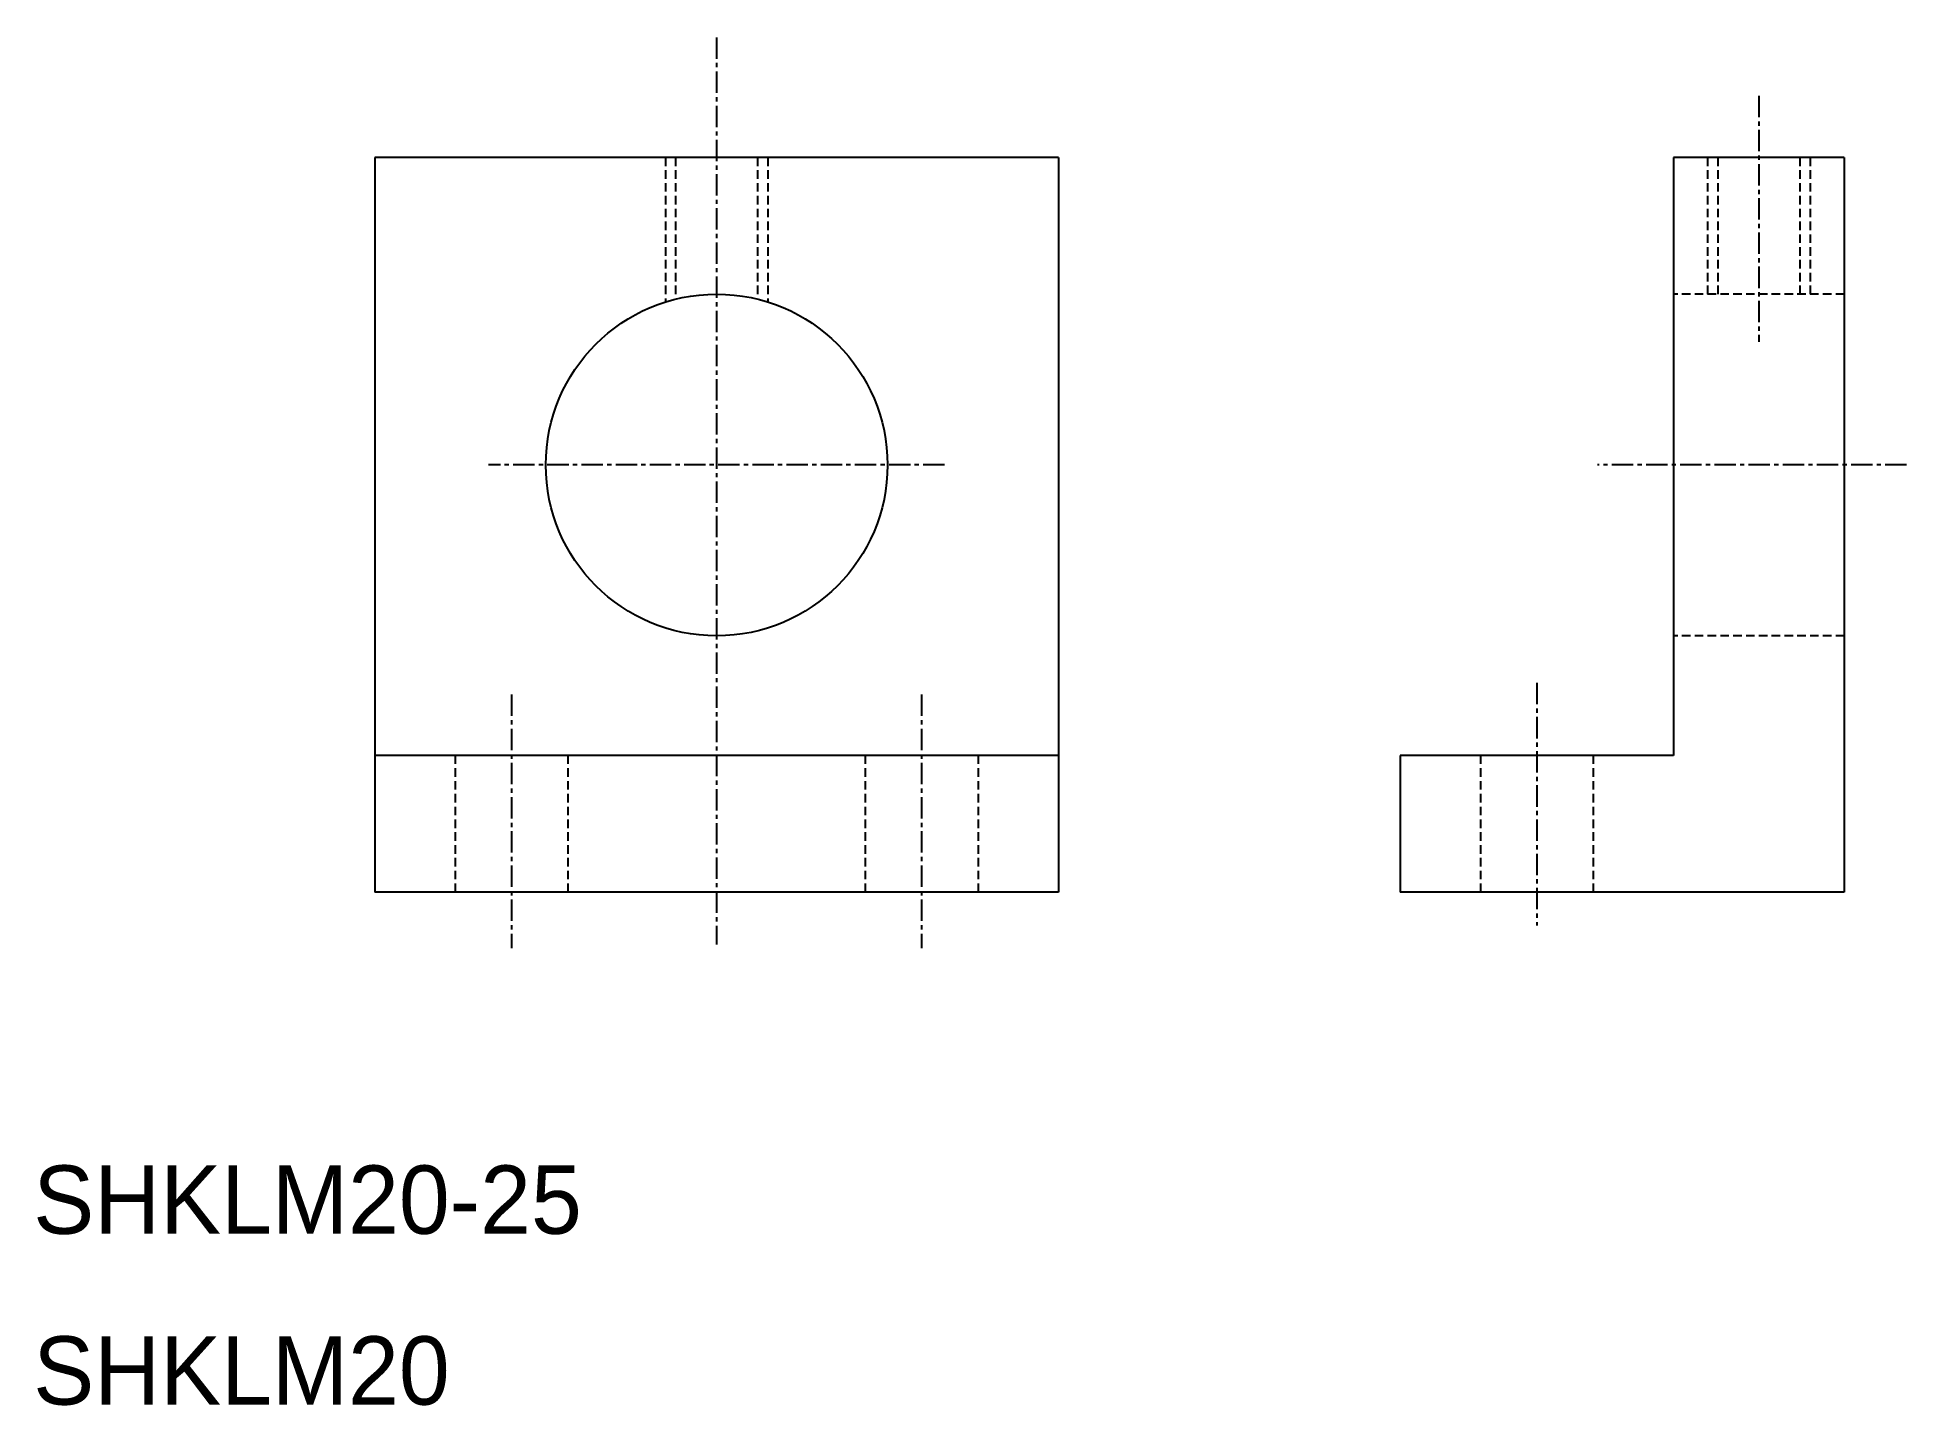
# Model space of a CAD drawing. Extents: x 10 to 120, y 10 to 90.
import ezdxf

# ---------------------------------------------------------------- set-up
doc = ezdxf.new("R2010")
doc.units = 0
doc.linetypes.add('CENTER', pattern=[2, 1.25, -0.25, 0.25, -0.25])
doc.linetypes.add('DASHED', pattern=[0.75, 0.5, -0.25])
doc.layers.get('0').update_dxf_attribs({"linetype": 'CONTINUOUS'})
doc.layers.add('CENTER', color=1, linetype='CENTER')

msp = doc.modelspace()

# ---------------------------------------------------------------- linework, layer by layer
at = {"color": 7, "linetype": 'CONTINUOUS'}
for p, q in [((30, 83), (30, 40)), ((70, 83), (30, 83)), ((70, 83), (70, 40)), ((106, 83), (106, 48)), ((116, 83), (106, 83)), ((116, 83), (116, 40)), ((70, 48), (30, 48)), ((106, 48), (90, 48)), ((90, 48), (90, 40)), ((70, 40), (30, 40)), ((50, 40), (50, 40)), ((60, 40), (60, 40)), ((116, 40), (90, 40))]:
    msp.add_line(p, q, dxfattribs=at)
at = {"color": 3, "linetype": 'DASHED'}
for p, q in [((47, 83), (47, 74.54)), ((47.6, 83), (47.6, 74.71)), ((52.4, 83), (52.4, 74.71)), ((53, 83), (53, 74.54)), ((108, 83), (108, 75)), ((108.6, 83), (108.6, 75)), ((113.4, 83), (113.4, 75)), ((114, 83), (114, 75)), ((116, 75), (106, 75)), ((116, 55), (106, 55)), ((34.7, 48), (34.7, 40)), ((41.3, 48), (41.3, 40)), ((58.7, 48), (58.7, 40)), ((65.3, 48), (65.3, 40)), ((94.7, 48), (94.7, 40)), ((101.3, 48), (101.3, 40))]:
    msp.add_line(p, q, dxfattribs=at)
at = {"color": 7, "linetype": 'CONTINUOUS'}
msp.add_circle((50, 65), 10, dxfattribs=at)
at = {"layer": 'CENTER', "color": 1, "linetype": 'CENTER'}
for p, q in [((50, 90.03), (50, 36.94)), ((111, 86.61), (111, 72.21)), ((63.34, 65), (36.65, 65)), ((119.65, 65), (101.56, 65)), ((38, 51.56), (38, 36.72)), ((62, 51.56), (62, 36.72)), ((98, 52.25), (98, 38.04))]:
    msp.add_line(p, q, dxfattribs=at)

# ---------------------------------------------------------------- texts
at = {"color": 7, "linetype": 'CONTINUOUS'}
for s, p in [('SHKLM20-25', (10, 20)), ('SHKLM20', (10, 10))]:
    msp.add_text(s, height=4, dxfattribs=at).set_placement(p)

doc.saveas('drawing.dxf')
